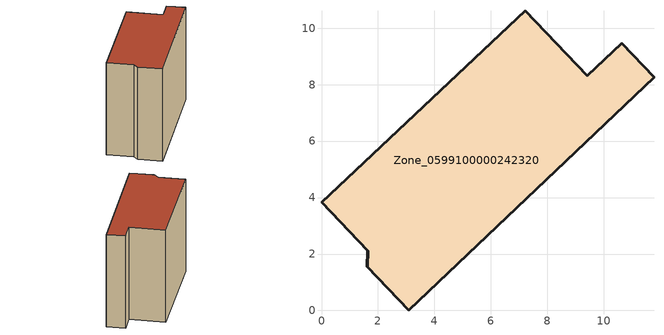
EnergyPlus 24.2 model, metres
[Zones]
Zone_0599100000242320
 floor ground (C_G): 1.62,1.55 1.64,2.12 0,3.83 7.22,10.62 9.42,8.31 10.64,9.46 11.78,8.26 3.1,0 z0
 wall outside (C_F): 1.64,2.12 1.62,1.55 3.1,0 11.78,8.26 10.64,9.46 9.42,8.31 7.22,10.62 0,3.83 1.64,2.12 z0:8.75
 roof outside (C_R): 9.42,8.31 7.22,10.62 0,3.83 1.64,2.12 1.62,1.55 3.1,0 11.78,8.26 10.64,9.46 z8.75
[BUILDING]
Pand.0599100000242320: North Axis=0; Terrain=City; Loads Convergence Tolerance Value=0.04; Temperature Convergence Tolerance Value=0.4; Solar Distribution=FullExterior; Maximum Number of Warmup Days=25; Minimum Number of Warmup Days=1
[Site:Location]
Rotterdam.The.Hague.AP_ZH_NLD Design_Conditions: Latitude=51.96; Longitude=4.45; Time Zone=1; Elevation=-4.5
[SITE:GROUNDTEMPERATURE:BUILDINGSURFACE]
18, 18, 18, 18, 18, 18, 18, 18, 18, 18, 18, 18
[MATERIAL] Thermal Absorptance=0.9; Solar Absorptance=0.7; Visible Absorptance=0.7
Name | Roughness | Thickness | Conductivity | Density | Specific Heat
G.TI.1992-2005 | MediumSmooth | 0.15 | 0.06 | 540 | 1210
F.TI.1992-2005 | Rough | 0.3 | 0.12 | 1920 | 840
R.TI.1992-2005 | MediumRough | 0.2 | 0.08 | 1500 | 1000
[CONSTRUCTION]
C_G: G.TI.1992-2005
C_F: F.TI.1992-2005
C_R: R.TI.1992-2005
[ZONE]
Zone_0599100000242320: Type=1; Multiplier=1; Ceiling Height=Autocalculate; Volume=Autocalculate; Floor Area=autocalculate; Part of Total Floor Area=Yes
[ZONEINFILTRATION:DESIGNFLOWRATE]
Infil_Zone_0599100000242320: Zone or ZoneList or Space or SpaceList=Zone_0599100000242320; Schedule=AlwaysOn; Design Flow Rate Calculation Method=Flow/Area; Flow Rate per Floor Area=0.0015; Constant Term Coefficient=1; Temperature Term Coefficient=0; Velocity Term Coefficient=0; Velocity Squared Term Coefficient=0
[HVACTEMPLATE:ZONE:IDEALLOADSAIRSYSTEM]
Zone_0599100000242320: Maximum Heating Supply Air Temperature=50; Minimum Cooling Supply Air Temperature=13; Maximum Heating Supply Air Humidity Ratio=0.0156; Minimum Cooling Supply Air Humidity Ratio=0.0077; Heating Limit=NoLimit; Cooling Limit=NoLimit; Dehumidification Control Type=ConstantSensibleHeatRatio; Cooling Sensible Heat Ratio=0.7; Dehumidification Setpoint=60; Humidification Control Type=None; Humidification Setpoint=30; Outdoor Air Method=None; Outdoor Air Flow Rate per Person=0.00944; Outdoor Air Flow Rate per Zone Floor Area=0; Outdoor Air Flow Rate per Zone=0; Demand Controlled Ventilation Type=None; Outdoor Air Economizer Type=NoEconomizer; Heat Recovery Type=None; Sensible Heat Recovery Effectiveness=0.7; Latent Heat Recovery Effectiveness=0.65
[ZONECONTROL:THERMOSTAT]
ThermostatControl_Zone_0599100000242320: Zone or ZoneList=Zone_0599100000242320; Control Type Schedule=DualSetpointControlType; Control 1=Thermostat_Zone_0599100000242320; Temperature Difference Between Cutout And Setpoint=0
[THERMOSTATSETPOINT:DUALSETPOINT]
Thermostat_Zone_0599100000242320: Heating Setpoint Temperature Schedule=HeatingSetpoint_Zone_0599100000242320; Cooling Setpoint Temperature Schedule=CoolingSetpoint_Zone_0599100000242320
[SCHEDULE:COMPACT]
HeatingSetpoint_Zone_0599100000242320: Through: 12/31, For: AllDays, Until: 24:00, 21
CoolingSetpoint_Zone_0599100000242320: Through: 12/31, For: AllDays, Until: 24:00, 24
DualSetpointControlType: Through: 12/31, For: AllDays, Until: 24:00, 4
AlwaysOn: Through: 12/31, For: AllDays, Until: 24:00, 1
